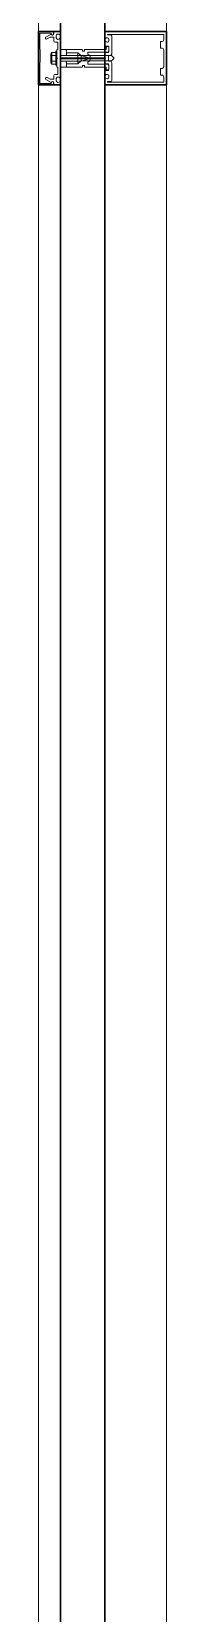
# Model space of a CAD drawing. Header units: millimetres. Extents: x 749182 to 2267578, y 70462 to 311449.
# Drawn here: x 1988554 to 1988670, y 79054 to 80480 of the extents above; entities that cross this region are included whole.
import ezdxf

# ---------------------------------------------------------------- set-up
doc = ezdxf.new("R2010")
doc.units = ezdxf.units.MM
doc.linetypes.add('ADSK_Сверху', pattern=[4.5, 3, -1.5])
for name, color, linetype, lineweight in [('Витраж', 7, 'Continuous', 9), ('Панели витража', 7, 'Continuous', 9), ('Узлы', 7, 'Continuous', 18)]:
    doc.layers.add(name, color=color, linetype=linetype, lineweight=lineweight)

# ---------------------------------------------------------------- blocks, each defined once
blk = doc.blocks.new('Прямоугольный импост - Зазор 20х116мм-1858198-01 План 1-го этажа маркировочный')
at = {"layer": 'Витраж', "color": 253, "linetype": 'ADSK_Сверху', "true_color": 0xaaaaaa}
for p, q in [((30334.2, 2995), (30334.2, 4839.3)), ((30450.2, 2995), (30450.2, 4839.3))]:
    blk.add_line(p, q, dxfattribs=at)
blk = doc.blocks.new('Прямоугольный импост - Зазор 20х116мм-1858200-01 План 1-го этажа маркировочный')
at = {"layer": 'Витраж', "color": 253, "linetype": 'ADSK_Сверху', "true_color": 0xaaaaaa}
for p, q in [((30334.2, 4839.3), (30334.2, 6727.7)), ((30450.2, 4839.3), (30450.2, 6727.7))]:
    blk.add_line(p, q, dxfattribs=at)
blk = doc.blocks.new('Системная панель - ADSK_Cтеклопакет_40мм-1858222-01 План 1-го этажа маркировочный')
at = {"layer": 'Панели витража', "lineweight": 30}
for p, q in [((944, 20), (-944, 20)), ((-944, 20), (-944, -20)), ((944, -20), (944, 20)), ((-944, -20), (944, -20))]:
    blk.add_line(p, q, dxfattribs=at)
blk = doc.blocks.new('Прямоугольный импост - 48х116мм-1841676-01 План 1-го этажа маркировочный')
at = {"layer": 'Витраж'}
for p, q in [((30334.2, 6703.7), (30334.2, 4863.3)), ((30450.2, 6703.7), (30450.2, 4863.3))]:
    blk.add_line(p, q, dxfattribs=at)
blk = doc.blocks.new('Прямоугольный импост - 48х116-1503859-01 План 1-го этажа маркировочный')
at = {"layer": 'Узлы'}
for p, q in [((-24, 76.5), (-24, 20.5)), ((24, 76.5), (-24, 76.5)), ((-21.5, 23), (-21.5, 74)), ((-21.5, 74), (-16.6, 74)), ((-15.1, 72.4), (-15.1, 70.9)), ((-9.2, 70.9), (-9.2, 72.4)), ((-7.6, 74), (7.6, 74)), ((9.2, 72.4), (9.2, 70.9)), ((15.1, 70.9), (15.1, 72.4)), ((16.6, 74), (21.5, 74)), ((21.5, 74), (21.5, 23)), ((24, 20.5), (24, 76.5)), ((-15.1, 70.9), (-9.2, 70.9)), ((9.2, 70.9), (15.1, 70.9)), ((-24, 20.5), (-18.1, 20.5)), ((-21, 23), (-21.5, 23)), ((-21, 26.1), (-21, 23)), ((-4.1, 26.8), (-20.2, 26.8)), ((-17.2, 24.3), (-15.8, 24.3)), ((-15, 20.5), (-11.8, 20.5)), ((-11, 21.3), (-11, 23.5)), ((-10.5, 24.3), (-10.5, 22.4)), ((-10.2, 24.3), (-5.9, 24.3)), ((-9.7, 21.7), (-8, 21.7)), ((-8, 21.7), (-8, 2.5)), ((-5.4, 5.1), (-5.4, 22.8)), ((-5.1, 23.5), (-5.1, 21.3)), ((-4.3, 20.5), (-0.8, 20.5)), ((-2.6, 23.8), (-2.6, 25.3)), ((2.6, 23.8), (-2.6, 23.8)), ((-0.8, 20.5), (0, 21.3)), ((0, 21.3), (0.8, 20.5)), ((0.8, 20.5), (4.3, 20.5)), ((2.6, 25.3), (2.6, 23.8)), ((20.2, 26.8), (4.1, 26.8)), ((5.1, 21.3), (5.1, 23.5)), ((5.4, 22.8), (5.4, 5.1)), ((5.9, 24.3), (10.2, 24.3)), ((8, 2.5), (8, 21.7)), ((8, 21.7), (9.7, 21.7)), ((10.5, 22.4), (10.5, 24.3)), ((11, 23.5), (11, 21.3)), ((11.8, 20.5), (15, 20.5)), ((15.8, 24.3), (17.2, 24.3)), ((18.1, 20.5), (24, 20.5)), ((21, 23), (21, 26.1)), ((21.5, 23), (21, 23)), ((-8, -14.1), (-8, 0)), ((-7.7, 2.2), (-6.7, 2.2)), ((-6.7, 0.3), (-7.7, 0.3)), ((-6.4, 2), (-6.4, 0.6)), ((-3.5, 5.1), (-5.4, 5.1)), ((-2.5, -1.3), (-1.1, 4.3)), ((1.1, 4.3), (2.5, -1.3)), ((5.4, 5.1), (3.5, 5.1)), ((6.4, 0.6), (6.4, 2)), ((6.7, 2.2), (7.7, 2.2)), ((7.7, 0.3), (6.7, 0.3)), ((8, -14.1), (8, 0)), ((-6.9, -14.1), (-8, -14.1)), ((-6.9, -14.1), (-6.6, -14.5)), ((-6.6, -14.5), (-6.2, -14.1)), ((-6.2, -14.1), (-4.3, -14.1)), ((-2.4, -0.9), (-4.9, -3.8)), ((-4.9, -3.8), (-4.9, -14.1)), ((-4.9, -3.8), (4.9, -3.8)), ((-4.3, -14.1), (-3.9, -14.5)), ((-3.9, -14.5), (-3.6, -14.1)), ((-3.6, -14.1), (-2.5, -14.1)), ((-2.5, -14.1), (-2.5, -1.1)), ((2.4, -0.9), (-2.4, -0.9)), ((4.9, -3.8), (2.4, -0.9)), ((2.5, -1.3), (2.5, -14.1)), ((2.5, -14.1), (3.6, -14.1)), ((3.6, -14.1), (3.9, -14.5)), ((3.9, -14.5), (4.3, -14.1)), ((4.3, -14.1), (6.2, -14.1)), ((4.9, -3.8), (4.9, -14.1)), ((6.2, -14.1), (6.6, -14.5)), ((6.6, -14.5), (6.9, -14.1)), ((8, -14.1), (6.9, -14.1)), ((-24, -20), (-24, -24.7)), ((-24, -27.3), (-24, -39.5)), ((-21.4, -19.5), (-23.5, -19.5)), ((-23.2, -25.5), (-22.2, -25.5)), ((-22.7, -38.2), (-22.7, -27.8)), ((-22.7, -27.8), (-22, -27.8)), ((-22, -25.7), (-22.5, -25.7)), ((-21.8, -28), (-19.1, -32.6)), ((-18.3, -23.3), (-20.5, -23.3)), ((-18.9, -28.9), (-18.9, -25.5)), ((-18.9, -25.5), (-16, -25.5)), ((-5.7, -19.5), (-17.4, -19.5)), ((-14.5, -24), (-14.5, -22)), ((-14.5, -22), (-8.3, -22)), ((-8.3, -22), (-7.6, -22.7)), ((-0.4, -22.7), (-7.6, -22.7)), ((-5.3, -19.1), (-5.7, -19.5)), ((-5, -19.5), (-5.3, -19.1)), ((5, -19.5), (-5, -19.5)), ((-0.4, -22.7), (0, -22.3)), ((0, -22.3), (0.4, -22.7)), ((7.6, -22.7), (0.4, -22.7)), ((5.3, -19.1), (5, -19.5)), ((5.7, -19.5), (5.3, -19.1)), ((17.4, -19.5), (5.7, -19.5)), ((7.6, -22.7), (8.3, -22)), ((8.3, -22), (14.5, -22)), ((14.5, -22), (14.5, -24)), ((16, -25.5), (18.9, -25.5)), ((17, -22), (17, -21.8)), ((20.5, -23.3), (18.3, -23.3)), ((18.9, -25.5), (18.9, -28.9)), ((19.1, -32.6), (21.8, -28)), ((23.5, -19.5), (21.4, -19.5)), ((21.8, -21.8), (21.8, -22)), ((22.5, -25.7), (22, -25.7)), ((22, -27.8), (22.7, -27.8)), ((22.2, -25.5), (23.2, -25.5)), ((22.7, -27.8), (22.7, -38.2)), ((24, -24.7), (24, -20)), ((24, -39.5), (24, -27.3)), ((-24, -39.5), (24, -39.5)), ((-7.4, -38.2), (-22.7, -38.2)), ((-17.4, -31.6), (-18.9, -28.9)), ((0, -38), (-7.4, -38.2)), ((15.9, -38.2), (0, -38)), ((22.7, -38.2), (15.9, -38.2)), ((18.9, -28.9), (17.4, -31.6))]:
    blk.add_line(p, q, dxfattribs=at)
at = {"layer": 'Узлы', "lineweight": 9}
for p, q in [((0, 28.9), (-2.4, 26.5)), ((2.4, 26.5), (0, 28.9)), ((-2.4, 26.5), (-2.4, -0.9)), ((2.4, -0.9), (2.4, 26.5)), ((-8, -19.5), (-8, -14.1)), ((-2.5, -14.1), (-2.5, -19.5)), ((2.5, -14.1), (2.5, -19.5)), ((8, -14.1), (8, -19.5)), ((-6.3, -23.7), (-6.3, -22.7)), ((6.4, -23.7), (-6.3, -23.7)), ((-5.2, -27.2), (-5.2, -23.7)), ((-5.1, -27.3), (5.1, -27.3)), ((3.9, -28.1), (-3.9, -28.1)), ((-2.6, -27.2), (-2.6, -23.7)), ((2.6, -27.2), (2.6, -23.7)), ((5.2, -27.2), (5.2, -23.7)), ((6.4, -22.7), (6.4, -23.7))]:
    blk.add_line(p, q, dxfattribs=at)
at = {"layer": 'Узлы'}
for centre, radius, start, end in [((-16.6, 72.4), 1.52, 0, 90), ((-7.6, 72.4), 1.52, 90, 180), ((7.6, 72.4), 1.52, 0, 90), ((16.6, 72.4), 1.52, 90, 180), ((-20.2, 26.1), 0.762, 90, 180), ((-17.2, 23), 1.27, 90, 180), ((-16.2, 22.8), 2.29, 180, 225.1897), ((-18.1, 20.9), 0.381, 270, 45.1897), ((-15.8, 23), 1.27, 0, 90), ((-15, 20.9), 0.381, 134.8103, 270), ((-16.9, 22.8), 2.29, 314.8103, 0), ((-11.8, 21.3), 0.762, 270, 0), ((-10.2, 23.5), 0.762, 90, 180), ((-9.7, 22.4), 0.762, 180, 270), ((-6.9, 22.8), 1.52, 360, 90), ((-5.9, 23.5), 0.762, 0, 90), ((-4.3, 21.3), 0.762, 180, 270), ((-4.1, 25.3), 1.52, 360, 90), ((4.1, 25.3), 1.52, 90, 180), ((4.3, 21.3), 0.762, 270, 0), ((5.9, 23.5), 0.762, 90, 180), ((6.9, 22.8), 1.52, 90, 180), ((9.7, 22.4), 0.762, 270, 0), ((10.2, 23.5), 0.762, 0, 90), ((11.8, 21.3), 0.762, 180, 270), ((15.8, 23), 1.27, 90, 180), ((16.9, 22.8), 2.29, 180, 225.1897), ((15, 20.9), 0.381, 270, 45.1897), ((17.2, 23), 1.27, 0, 90), ((18.1, 20.9), 0.381, 134.8103, 270), ((16.2, 22.8), 2.29, 314.8103, 0), ((20.2, 26.1), 0.762, 0, 90), ((-7.7, 2.5), 0.254, 180, 270), ((-7.7, 0), 0.254, 90, 180), ((-6.7, 2), 0.254, 360, 90), ((-6.7, 0.6), 0.254, 270, 360), ((0, 4), 3.63, 17.5064, 162.4936), ((0, 4), 1.09, 15, 165), ((6.7, 2), 0.254, 90, 180), ((6.7, 0.6), 0.254, 180, 270), ((7.7, 2.5), 0.254, 270, 0), ((7.7, 0), 0.254, 0, 90), ((-23.5, -20), 0.508, 90, 180), ((-23.2, -24.7), 0.762, 180, 270), ((-22.5, -27.3), 1.52, 90, 180), ((-22.2, -26.8), 1.27, 288.6629, 90), ((-22, -26.8), 1.02, 270, 90), ((-19.5, -21.8), 2.29, 134.8103, 180), ((-20.5, -22), 1.27, 180, 270), ((-21.4, -19.9), 0.381, 314.8103, 90), ((-18.3, -22), 1.27, 270, 0), ((-17.4, -19.9), 0.381, 90, 225.1897), ((-19.3, -21.8), 2.29, 0, 45.1897), ((-16, -24), 1.52, 270, 0), ((16, -24), 1.52, 180, 270), ((19.3, -21.8), 2.29, 134.8103, 180), ((18.3, -22), 1.27, 180, 270), ((17.4, -19.9), 0.381, 314.8103, 90), ((20.5, -22), 1.27, 270, 0), ((21.4, -19.9), 0.381, 90, 225.1897), ((22.2, -26.8), 1.27, 90, 251.3371), ((22, -26.8), 1.02, 90, 270), ((19.5, -21.8), 2.29, 0, 45.1897), ((22.5, -27.3), 1.52, 360, 90), ((23.2, -24.7), 0.762, 270, 0), ((23.5, -20), 0.508, 0, 90), ((-18.3, -32.1), 1.02, 210, 30), ((18.3, -32.1), 1.02, 150, 330)]:
    blk.add_arc(centre, radius, start, end, dxfattribs=at)
at = {"layer": 'Узлы', "lineweight": 9}
for centre, radius, start, end in [((-3.9, -26.7), 1.38, 200.9416, 339.0732), ((0, -23.9), 4.19, 234.2873, 305.7127), ((3.9, -26.7), 1.38, 200.9416, 339.0732)]:
    blk.add_arc(centre, radius, start, end, dxfattribs=at)
blk = doc.blocks.new('Прямоугольный импост - 48х116мм-1858199-01 План 1-го этажа маркировочный')
at = {"layer": 'Витраж', "lineweight": 30}
for p, q in [((-24, 20), (-24, 76)), ((-24, 76), (24, 76)), ((24, 76), (24, 20)), ((-0.1875, 20), (-24, 20)), ((-0.1875, -20), (-0.1875, 20)), ((24, 20), (0.1875, 20)), ((0.1875, 20), (0.1875, -20)), ((-24, -40), (-24, -20)), ((-24, -20), (-0.1875, -20)), ((0.1875, -20), (24, -20)), ((24, -20), (24, -40)), ((24, -40), (-24, -40))]:
    blk.add_line(p, q, dxfattribs=at)
blk = doc.blocks.new('Системная панель - ADSK_Cтеклопакет_40мм-1858229-01 План 1-го этажа маркировочный')
at = {"layer": 'Панели витража', "lineweight": 30}
for p, q in [((922, 20), (-922, 20)), ((-922, 20), (-922, -20)), ((922, -20), (922, 20)), ((-922, -20), (922, -20))]:
    blk.add_line(p, q, dxfattribs=at)
blk = doc.blocks.new('Прямоугольный импост - 48х116мм-1841680-01 План 1-го этажа маркировочный')
at = {"layer": 'Витраж'}
for p, q in [((30334.2, 4815.3), (30334.2, 3019)), ((30450.2, 4815.3), (30450.2, 3019))]:
    blk.add_line(p, q, dxfattribs=at)

msp = doc.modelspace()

# ---------------------------------------------------------------- block references
at = {"layer": 'Витраж', "color": 253, "linetype": 'ADSK_Сверху', "true_color": 0xaaaaaa}
for name in ['Прямоугольный импост - Зазор 20х116мм-1858200-01 План 1-го этажа маркировочный', 'Прямоугольный импост - Зазор 20х116мм-1858198-01 План 1-го этажа маркировочный']:
    msp.add_blockref(name, (1958220.2258, 75616.6187), dxfattribs=at)
at = {"layer": 'Витраж'}
for name in ['Прямоугольный импост - 48х116мм-1841676-01 План 1-го этажа маркировочный', 'Прямоугольный импост - 48х116мм-1841680-01 План 1-го этажа маркировочный']:
    msp.add_blockref(name, (1958220.2258, 75616.6187), dxfattribs=at)
at = {"layer": 'Витраж', "lineweight": 9, "extrusion": (0, 0, -1), "rotation": 90.00000000000007}
msp.add_blockref('Прямоугольный импост - 48х116-1503859-01 План 1-го этажа маркировочный', (-1988593.9288, 80455.9607), dxfattribs=at)
at = {"layer": 'Витраж', "extrusion": (0, 0, -1), "rotation": 90.00000000000007}
msp.add_blockref('Прямоугольный импост - 48х116мм-1858199-01 План 1-го этажа маркировочный', (-1988594.4288, 80455.9607), dxfattribs=at)
at = {"layer": 'Панели витража', "rotation": 89.99999999999993}
for name, p in [('Системная панель - ADSK_Cтеклопакет_40мм-1858222-01 План 1-го этажа маркировочный', (1988594.4288, 81400.1273)), ('Системная панель - ADSK_Cтеклопакет_40мм-1858229-01 План 1-го этажа маркировочный', (1988594.4288, 79533.794))]:
    msp.add_blockref(name, p, dxfattribs=at)

doc.saveas('drawing.dxf')
